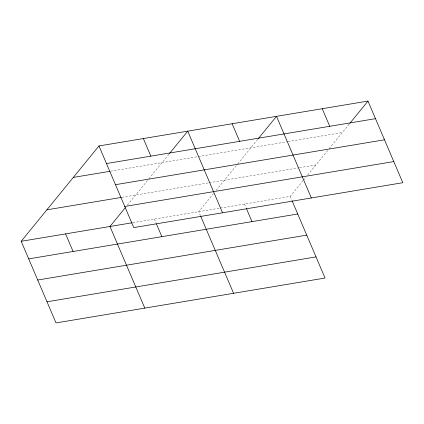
<?xml version="1.0" encoding="UTF-8"?>
<svg xmlns="http://www.w3.org/2000/svg" width="424" height="424" viewBox="0 0 424 424"><rect width="100%" height="100%" fill="white"/><g stroke="black" fill="none" stroke-linecap="round" stroke-linejoin="round"><path stroke-width="0.32" stroke-dasharray="2.12 1.59" d="M127.359 205.168L147.621 180.338M148.856 178.817L169.112 153.986M213.654 193.402L198.755 211.671L200.308 215.307M216.139 190.36L236.396 165.524M237.636 164.003L257.893 139.173M220.316 208.073L290.223 196.407L303.054 180.677M303.467 180.173L305.948 177.126M307.607 175.096L328.277 149.757M329.104 148.744L349.36 123.914M110.51 171.217L287.44 141.696M288.092 141.584L342.322 132.537M121.932 197.308L208.751 182.823M209.403 182.718L298.899 167.782M299.551 167.676L315.885 164.952M132.823 222.669L219.664 208.184M290.223 196.407L291.776 200.048M244.489 204.039L246.042 207.681M154.368 219.076L156.175 223.321"/><path stroke-width="0.64" d="M292.035 200.653L325.038 278.038L56.016 322.924L21.2 241.293L98.962 145.962L367.984 101.076L402.8 182.707L133.777 227.593L98.962 145.962M125.292 207.707L109.975 226.48L144.796 308.11M169.526 153.477L187.737 131.154L222.558 212.779M258.306 138.664L276.517 116.34L311.333 197.966M349.774 123.405L367.984 101.076M106.461 163.553L375.484 118.667M73.299 177.423L109.853 171.323M115.476 184.684L384.499 139.798M46.863 209.832L121.275 197.42M124.762 206.456L393.785 161.576M21.2 241.293L132.171 222.78M28.7 258.884L297.722 213.998M37.715 280.015L306.738 235.129M47.006 301.787L316.023 256.902M322.251 108.708L329.75 126.299M232.124 123.744L239.629 141.335M246.302 208.285L251.989 221.63M200.568 215.917L233.571 293.297M143.349 138.558L150.849 156.143M156.435 223.925L161.867 236.666M65.588 233.889L73.092 251.474"/></g></svg>
